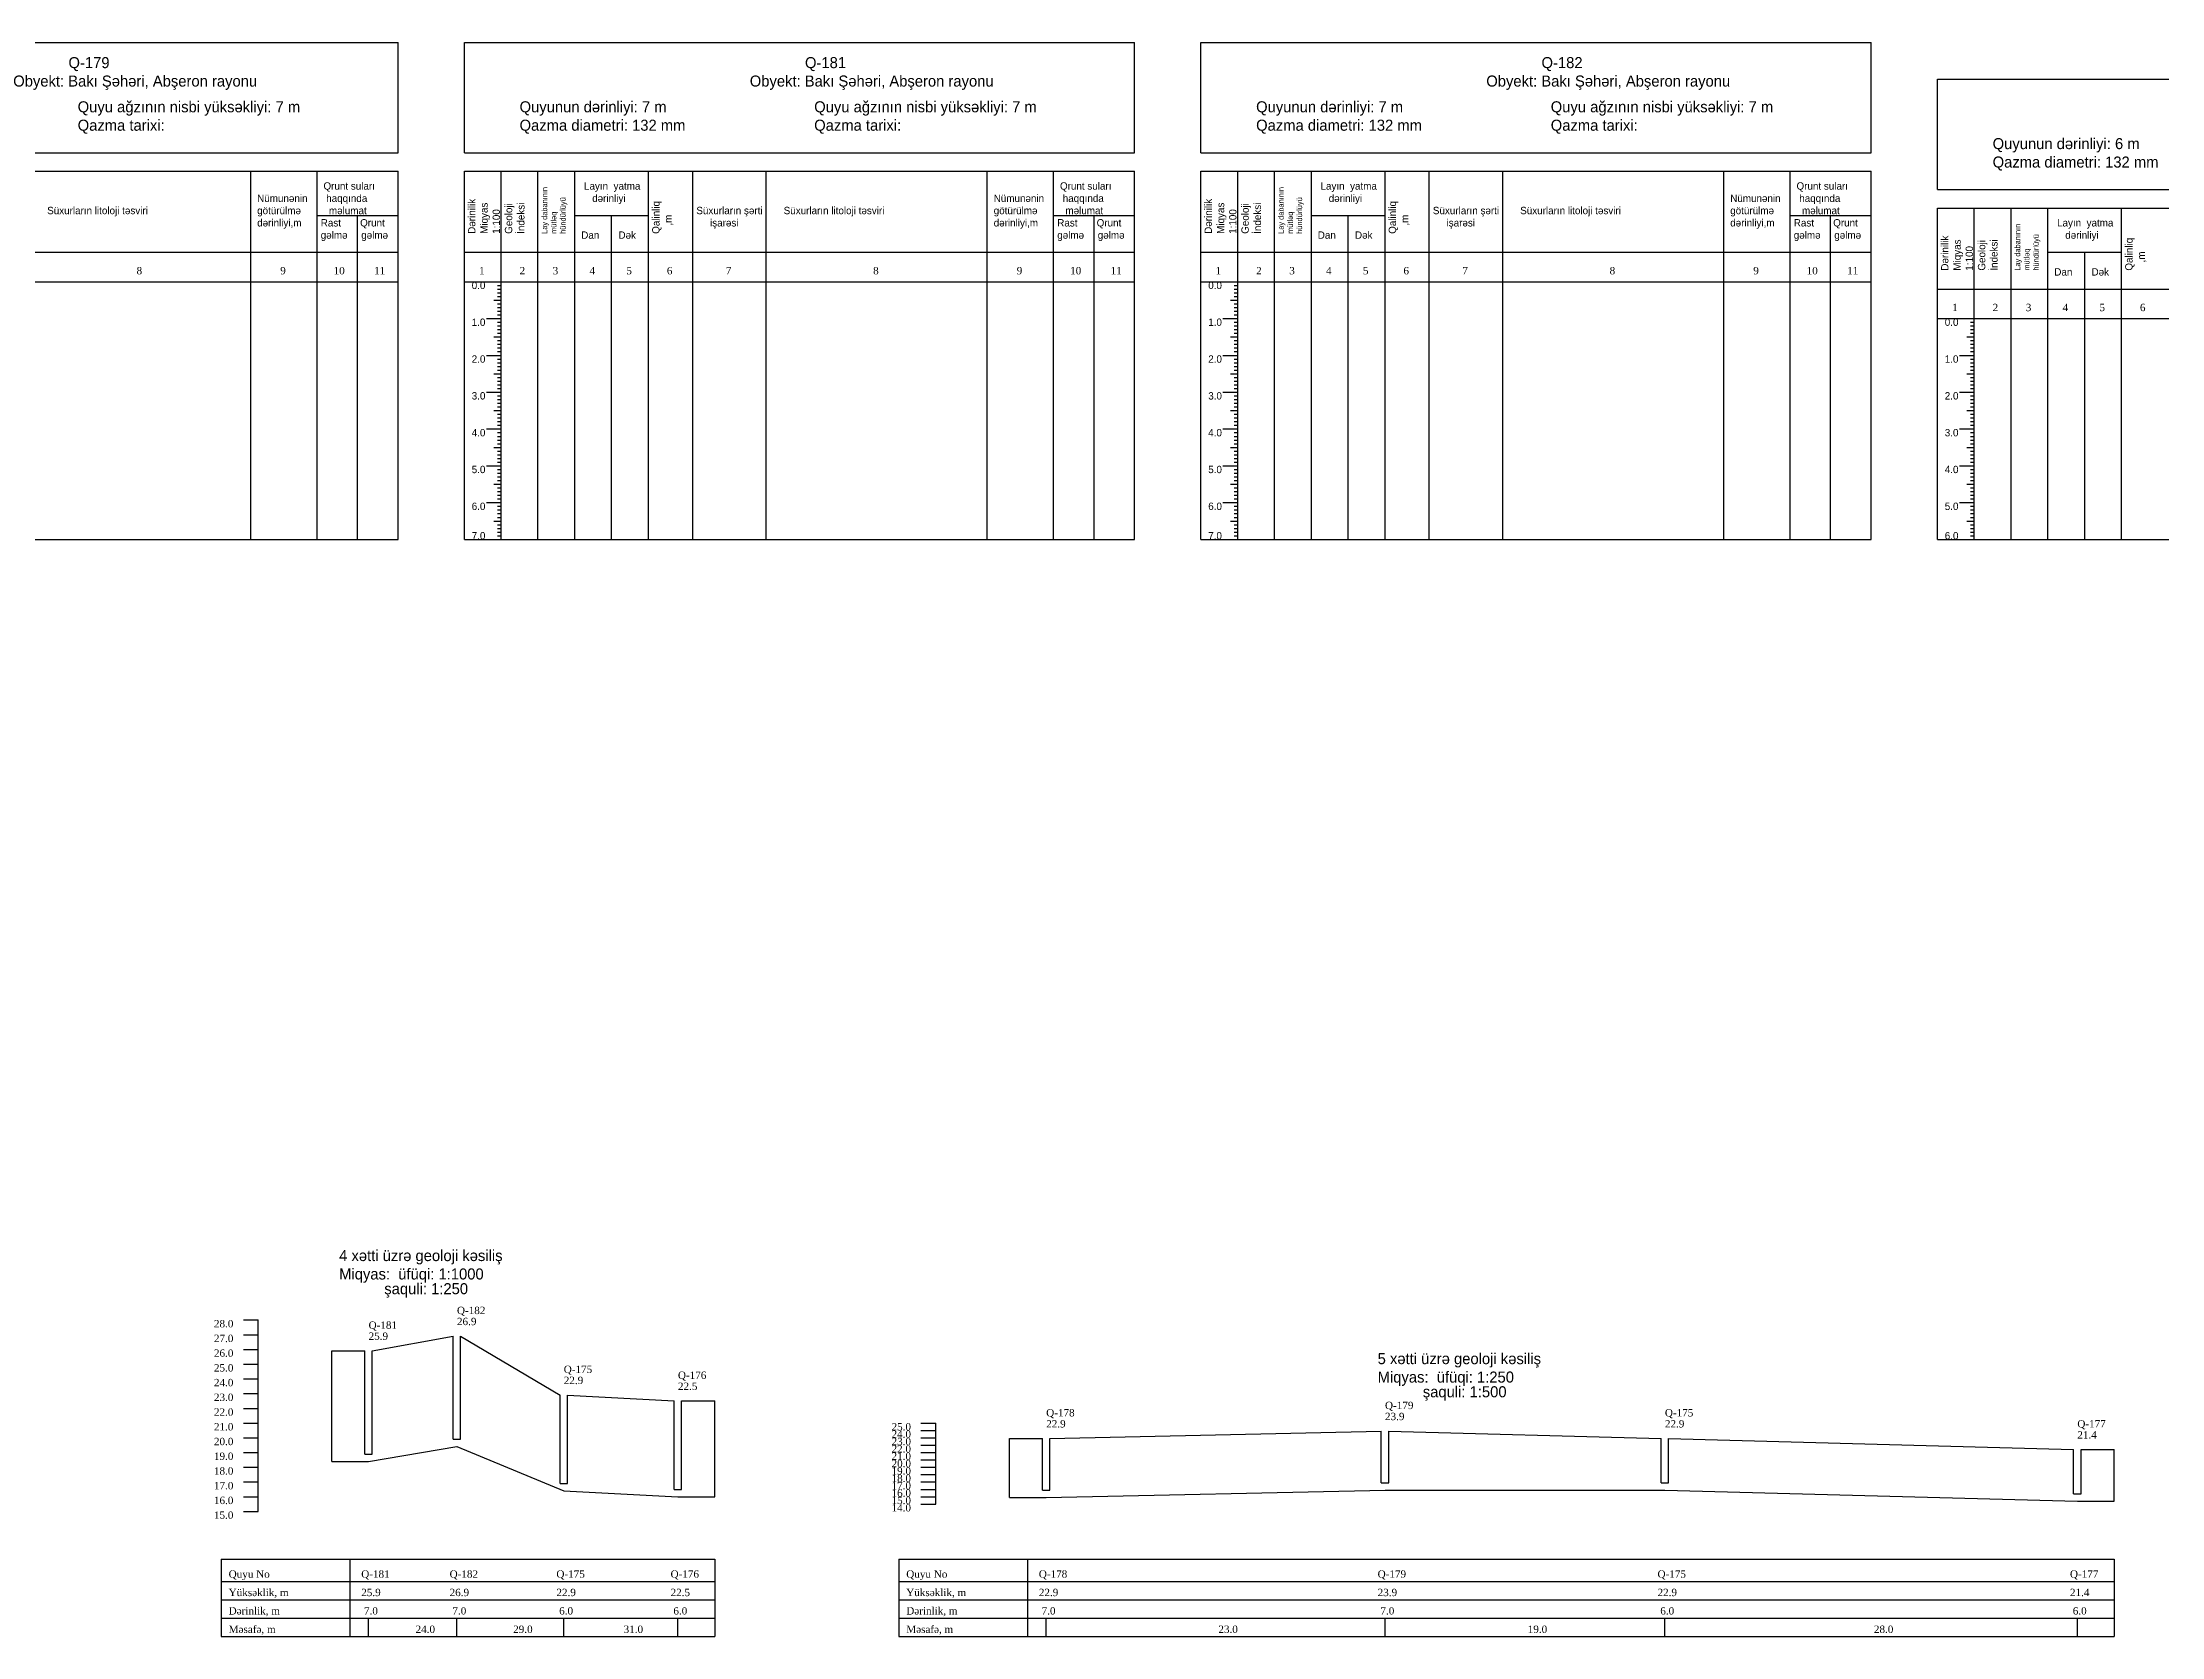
# Model space of a CAD drawing. Header units: metres. Extents: x -12 to 2972, y -38 to 395.
# Drawn here: x 1275 to 1851, y -38 to 395 of the extents above; entities that cross this region are included whole.
import ezdxf

# ---------------------------------------------------------------- set-up
doc = ezdxf.new("R2010")
doc.units = ezdxf.units.M
doc.styles.add('TimesNewRoman', font='TimesNewRoman')

msp = doc.modelspace()

# ---------------------------------------------------------------- linework, layer by layer
at = {"color": 7}
for p, q in [((1190, 395), (1372, 395)), ((1372, 365), (1372, 395)), ((1390, 395), (1572, 395)), ((1390, 365), (1390, 395)), ((1572, 365), (1572, 395)), ((1590, 395), (1772, 395)), ((1590, 365), (1590, 395)), ((1772, 365), (1772, 395)), ((1790, 385), (1972, 385)), ((1790, 355), (1790, 385)), ((1190, 365), (1372, 365)), ((1390, 365), (1572, 365)), ((1590, 365), (1772, 365)), ((1190, 360), (1372, 360)), ((1332, 260), (1332, 360)), ((1350, 260), (1350, 360)), ((1372, 260), (1372, 360)), ((1372, 260), (1372, 360)), ((1390, 360), (1572, 360)), ((1390, 260), (1390, 360)), ((1400, 330), (1400, 360)), ((1410, 260), (1410, 360)), ((1420, 260), (1420, 360)), ((1440, 260), (1440, 360)), ((1452, 260), (1452, 360)), ((1472, 260), (1472, 360)), ((1532, 260), (1532, 360)), ((1550, 260), (1550, 360)), ((1572, 260), (1572, 360)), ((1572, 260), (1572, 360)), ((1590, 360), (1772, 360)), ((1590, 260), (1590, 360)), ((1600, 330), (1600, 360)), ((1610, 260), (1610, 360)), ((1620, 260), (1620, 360)), ((1640, 260), (1640, 360)), ((1652, 260), (1652, 360)), ((1672, 260), (1672, 360)), ((1732, 260), (1732, 360)), ((1750, 260), (1750, 360)), ((1772, 260), (1772, 360)), ((1772, 260), (1772, 360)), ((1790, 355), (1972, 355)), ((1350, 348), (1372, 348)), ((1361, 260), (1361, 348)), ((1420, 348), (1440, 348)), ((1430, 260), (1430, 348)), ((1550, 348), (1572, 348)), ((1561, 260), (1561, 348)), ((1620, 348), (1640, 348)), ((1630, 260), (1630, 348)), ((1750, 348), (1772, 348)), ((1761, 260), (1761, 348)), ((1790, 350), (1972, 350)), ((1790, 260), (1790, 350)), ((1800, 320), (1800, 350)), ((1810, 260), (1810, 350)), ((1820, 260), (1820, 350)), ((1840, 260), (1840, 350)), ((1190, 338), (1372, 338)), ((1390, 338), (1572, 338)), ((1590, 338), (1772, 338)), ((1820, 338), (1840, 338)), ((1830, 260), (1830, 338)), ((1190, 330), (1372, 330)), ((1390, 330), (1572, 330)), ((1590, 330), (1772, 330)), ((1790, 328), (1972, 328)), ((1790, 320), (1972, 320)), ((1190, 260), (1372, 260)), ((1390, 260), (1572, 260)), ((1590, 260), (1772, 260)), ((1790, 260), (1972, 260)), ((1330, 48), (1334, 48)), ((1334, -4), (1334, 48)), ((1330, 44), (1334, 44)), ((1365, 39.6), (1387, 43.6)), ((1389, 43.6), (1416, 27.6)), ((1330, 40), (1334, 40)), ((1330, 36), (1334, 36)), ((1330, 32), (1334, 32)), ((1330, 28), (1334, 28)), ((1330, 24), (1334, 24)), ((1418, 27.6), (1447, 26)), ((1330, 20), (1334, 20)), ((1514, 20), (1518, 20)), ((1514, 18), (1518, 18)), ((1518, -2), (1518, 20)), ((1549, 15.8), (1639, 17.8)), ((1641, 17.8), (1715, 15.8)), ((1330, 16), (1334, 16)), ((1330, 12), (1334, 12)), ((1364, 9.6), (1388, 13.6)), ((1388, 13.6), (1417, 1.6)), ((1514, 16), (1518, 16)), ((1514, 14), (1518, 14)), ((1514, 12), (1518, 12)), ((1717, 15.8), (1827, 12.8)), ((1330, 8), (1334, 8)), ((1514, 10), (1518, 10)), ((1514, 8), (1518, 8)), ((1514, 6), (1518, 6)), ((1330, 4), (1334, 4)), ((1330, 0), (1334, 0)), ((1417, 1.6), (1448, 0)), ((1514, 4), (1518, 4)), ((1514, 2), (1518, 2)), ((1514, 0), (1518, 0)), ((1548, -0.2), (1640, 1.8)), ((1640, 1.8), (1716, 1.8)), ((1716, 1.8), (1828, -1.2)), ((1330, -4), (1334, -4)), ((1514, -2), (1518, -2))]:
    msp.add_line(p, q, dxfattribs=at)
for p, q in [((1396, 330), (1400, 330)), ((1399, 329), (1400, 329)), ((1400, 260), (1400, 330)), ((1596, 330), (1600, 330)), ((1599, 329), (1600, 329)), ((1600, 260), (1600, 330)), ((1398, 325), (1400, 325)), ((1399, 328), (1400, 328)), ((1399, 327), (1400, 327)), ((1399, 326), (1400, 326)), ((1399, 324), (1400, 324)), ((1399, 323), (1400, 323)), ((1598, 325), (1600, 325)), ((1599, 328), (1600, 328)), ((1599, 327), (1600, 327)), ((1599, 326), (1600, 326)), ((1599, 324), (1600, 324)), ((1599, 323), (1600, 323)), ((1396, 320), (1400, 320)), ((1399, 322), (1400, 322)), ((1399, 321), (1400, 321)), ((1399, 319), (1400, 319)), ((1399, 318), (1400, 318)), ((1399, 317), (1400, 317)), ((1596, 320), (1600, 320)), ((1599, 322), (1600, 322)), ((1599, 321), (1600, 321)), ((1599, 319), (1600, 319)), ((1599, 318), (1600, 318)), ((1599, 317), (1600, 317)), ((1796, 320), (1800, 320)), ((1799, 319), (1800, 319)), ((1799, 318), (1800, 318)), ((1799, 317), (1800, 317)), ((1800, 260), (1800, 320)), ((1398, 315), (1400, 315)), ((1399, 316), (1400, 316)), ((1399, 314), (1400, 314)), ((1399, 313), (1400, 313)), ((1399, 312), (1400, 312)), ((1399, 311), (1400, 311)), ((1598, 315), (1600, 315)), ((1599, 316), (1600, 316)), ((1599, 314), (1600, 314)), ((1599, 313), (1600, 313)), ((1599, 312), (1600, 312)), ((1599, 311), (1600, 311)), ((1798, 315), (1800, 315)), ((1799, 316), (1800, 316)), ((1799, 314), (1800, 314)), ((1799, 313), (1800, 313)), ((1799, 312), (1800, 312)), ((1799, 311), (1800, 311)), ((1396, 310), (1400, 310)), ((1398, 305), (1400, 305)), ((1399, 309), (1400, 309)), ((1399, 308), (1400, 308)), ((1399, 307), (1400, 307)), ((1399, 306), (1400, 306)), ((1596, 310), (1600, 310)), ((1598, 305), (1600, 305)), ((1599, 309), (1600, 309)), ((1599, 308), (1600, 308)), ((1599, 307), (1600, 307)), ((1599, 306), (1600, 306)), ((1796, 310), (1800, 310)), ((1798, 305), (1800, 305)), ((1799, 309), (1800, 309)), ((1799, 308), (1800, 308)), ((1799, 307), (1800, 307)), ((1799, 306), (1800, 306)), ((1396, 300), (1400, 300)), ((1399, 304), (1400, 304)), ((1399, 303), (1400, 303)), ((1399, 302), (1400, 302)), ((1399, 301), (1400, 301)), ((1596, 300), (1600, 300)), ((1599, 304), (1600, 304)), ((1599, 303), (1600, 303)), ((1599, 302), (1600, 302)), ((1599, 301), (1600, 301)), ((1796, 300), (1800, 300)), ((1799, 304), (1800, 304)), ((1799, 303), (1800, 303)), ((1799, 302), (1800, 302)), ((1799, 301), (1800, 301)), ((1398, 295), (1400, 295)), ((1399, 299), (1400, 299)), ((1399, 298), (1400, 298)), ((1399, 297), (1400, 297)), ((1399, 296), (1400, 296)), ((1399, 294), (1400, 294)), ((1598, 295), (1600, 295)), ((1599, 299), (1600, 299)), ((1599, 298), (1600, 298)), ((1599, 297), (1600, 297)), ((1599, 296), (1600, 296)), ((1599, 294), (1600, 294)), ((1798, 295), (1800, 295)), ((1799, 299), (1800, 299)), ((1799, 298), (1800, 298)), ((1799, 297), (1800, 297)), ((1799, 296), (1800, 296)), ((1799, 294), (1800, 294)), ((1396, 290), (1400, 290)), ((1399, 293), (1400, 293)), ((1399, 292), (1400, 292)), ((1399, 291), (1400, 291)), ((1399, 289), (1400, 289)), ((1399, 288), (1400, 288)), ((1596, 290), (1600, 290)), ((1599, 293), (1600, 293)), ((1599, 292), (1600, 292)), ((1599, 291), (1600, 291)), ((1599, 289), (1600, 289)), ((1599, 288), (1600, 288)), ((1796, 290), (1800, 290)), ((1799, 293), (1800, 293)), ((1799, 292), (1800, 292)), ((1799, 291), (1800, 291)), ((1799, 289), (1800, 289)), ((1799, 288), (1800, 288)), ((1398, 285), (1400, 285)), ((1399, 287), (1400, 287)), ((1399, 286), (1400, 286)), ((1399, 284), (1400, 284)), ((1399, 283), (1400, 283)), ((1399, 282), (1400, 282)), ((1598, 285), (1600, 285)), ((1599, 287), (1600, 287)), ((1599, 286), (1600, 286)), ((1599, 284), (1600, 284)), ((1599, 283), (1600, 283)), ((1599, 282), (1600, 282)), ((1798, 285), (1800, 285)), ((1799, 287), (1800, 287)), ((1799, 286), (1800, 286)), ((1799, 284), (1800, 284)), ((1799, 283), (1800, 283)), ((1799, 282), (1800, 282)), ((1396, 280), (1400, 280)), ((1399, 281), (1400, 281)), ((1399, 279), (1400, 279)), ((1399, 278), (1400, 278)), ((1399, 277), (1400, 277)), ((1596, 280), (1600, 280)), ((1599, 281), (1600, 281)), ((1599, 279), (1600, 279)), ((1599, 278), (1600, 278)), ((1599, 277), (1600, 277)), ((1796, 280), (1800, 280)), ((1799, 281), (1800, 281)), ((1799, 279), (1800, 279)), ((1799, 278), (1800, 278)), ((1799, 277), (1800, 277)), ((1398, 275), (1400, 275)), ((1399, 276), (1400, 276)), ((1399, 274), (1400, 274)), ((1399, 273), (1400, 273)), ((1399, 272), (1400, 272)), ((1399, 271), (1400, 271)), ((1598, 275), (1600, 275)), ((1599, 276), (1600, 276)), ((1599, 274), (1600, 274)), ((1599, 273), (1600, 273)), ((1599, 272), (1600, 272)), ((1599, 271), (1600, 271)), ((1798, 275), (1800, 275)), ((1799, 276), (1800, 276)), ((1799, 274), (1800, 274)), ((1799, 273), (1800, 273)), ((1799, 272), (1800, 272)), ((1799, 271), (1800, 271)), ((1396, 270), (1400, 270)), ((1398, 265), (1400, 265)), ((1399, 269), (1400, 269)), ((1399, 268), (1400, 268)), ((1399, 267), (1400, 267)), ((1399, 266), (1400, 266)), ((1596, 270), (1600, 270)), ((1598, 265), (1600, 265)), ((1599, 269), (1600, 269)), ((1599, 268), (1600, 268)), ((1599, 267), (1600, 267)), ((1599, 266), (1600, 266)), ((1796, 270), (1800, 270)), ((1798, 265), (1800, 265)), ((1799, 269), (1800, 269)), ((1799, 268), (1800, 268)), ((1799, 267), (1800, 267)), ((1799, 266), (1800, 266)), ((1396, 260), (1400, 260)), ((1399, 264), (1400, 264)), ((1399, 263), (1400, 263)), ((1399, 262), (1400, 262)), ((1399, 261), (1400, 261)), ((1596, 260), (1600, 260)), ((1599, 264), (1600, 264)), ((1599, 263), (1600, 263)), ((1599, 262), (1600, 262)), ((1599, 261), (1600, 261)), ((1796, 260), (1800, 260)), ((1799, 264), (1800, 264)), ((1799, 263), (1800, 263)), ((1799, 262), (1800, 262)), ((1799, 261), (1800, 261))]:
    msp.add_line(p, q)
at = {"color": 1}
for p, q in [((1387, 15.6), (1387, 43.6)), ((1389, 15.6), (1389, 43.6)), ((1363, 11.6), (1363, 39.6)), ((1365, 11.6), (1365, 39.6)), ((1416, 3.6), (1416, 27.6)), ((1418, 3.6), (1418, 27.6)), ((1447, 2), (1447, 26)), ((1449, 2), (1449, 26)), ((1639, 3.8), (1639, 17.8)), ((1641, 3.8), (1641, 17.8)), ((1363, 11.6), (1365, 11.6)), ((1387, 15.6), (1389, 15.6)), ((1547, 1.8), (1547, 15.8)), ((1549, 1.8), (1549, 15.8)), ((1715, 3.8), (1715, 15.8)), ((1717, 3.8), (1717, 15.8)), ((1827, 0.8), (1827, 12.8)), ((1829, 0.8), (1829, 12.8)), ((1416, 3.6), (1418, 3.6)), ((1447, 2), (1449, 2)), ((1547, 1.8), (1549, 1.8)), ((1639, 3.8), (1641, 3.8)), ((1715, 3.8), (1717, 3.8)), ((1827, 0.8), (1829, 0.8))]:
    msp.add_line(p, q, dxfattribs=at)
at = {"layer": 'line_layer', "color": 7}
for p, q in [((1354, 39.6), (1363, 39.6)), ((1354, 9.6), (1354, 39.6)), ((1449, 26), (1458, 26)), ((1458, 0), (1458, 26)), ((1538, 15.8), (1547, 15.8)), ((1538, -0.2), (1538, 15.8)), ((1829, 12.8), (1838, 12.8)), ((1838, -1.2), (1838, 12.8)), ((1354, 9.6), (1364, 9.6)), ((1448, 0), (1458, 0)), ((1538, -0.2), (1548, -0.2)), ((1828, -1.2), (1838, -1.2)), ((1324, -17), (1458, -17)), ((1324, -17), (1324, -38)), ((1359, -38), (1359, -17)), ((1458, -17), (1458, -38)), ((1508, -17), (1838, -17)), ((1508, -17), (1508, -38)), ((1543, -38), (1543, -17)), ((1838, -17), (1838, -38)), ((1324, -23), (1458, -23)), ((1508, -23), (1838, -23)), ((1324, -28), (1458, -28)), ((1508, -28), (1838, -28)), ((1324, -33), (1458, -33)), ((1364, -38), (1364, -33)), ((1388, -38), (1388, -33)), ((1417, -38), (1417, -33)), ((1448, -38), (1448, -33)), ((1508, -33), (1838, -33)), ((1548, -38), (1548, -33)), ((1640, -38), (1640, -33)), ((1716, -38), (1716, -33)), ((1828, -38), (1828, -33)), ((1324, -38), (1458, -38)), ((1508, -38), (1838, -38))]:
    msp.add_line(p, q, dxfattribs=at)

# ---------------------------------------------------------------- texts
at = {"attachment_point": 1}
for s, insert, char_height in [('Obyekt: Bakı Şəhəri, Abşeron rayonu', (1267.5, 386), 3), ('Q-179', (1282.5, 391), 3), ('Obyekt: Bakı Şəhəri, Abşeron rayonu', (1467.5, 386), 3), ('Q-181', (1482.5, 391), 3), ('Obyekt: Bakı Şəhəri, Abşeron rayonu', (1667.5, 386), 3), ('Q-182', (1682.5, 391), 3), ('Quyu ağzının nisbi yüksəkliyi: 7 m', (1285, 379), 3), ('Qazma tarixi:  ', (1285, 374), 3), ('Quyunun dərinliyi: 7 m', (1405, 379), 3), ('Qazma diametri: 132 mm', (1405, 374), 3), ('Quyu ağzının nisbi yüksəkliyi: 7 m', (1485, 379), 3), ('Qazma tarixi:  ', (1485, 374), 3), ('Quyunun dərinliyi: 7 m', (1605, 379), 3), ('Qazma diametri: 132 mm', (1605, 374), 3), ('Quyu ağzının nisbi yüksəkliyi: 7 m', (1685, 379), 3), ('Qazma tarixi:  ', (1685, 374), 3), ('Quyunun dərinliyi: 6 m', (1805, 369), 3), ('Qazma diametri: 132 mm', (1805, 364), 3), (' Qrunt suları\\P  haqqında\\P   məlumat\\PRast       Qrunt\\Pgəlmə     gəlmə ', (1351, 357), 2), ('  Layın  yatma\\P     dərinliyi\\P \\P \\P Dan       Dək', (1421, 357), 2), (' Qrunt suları\\P  haqqında\\P   məlumat\\PRast       Qrunt\\Pgəlmə     gəlmə ', (1551, 357), 2), ('  Layın  yatma\\P     dərinliyi\\P \\P \\P Dan       Dək', (1621, 357), 2), (' Qrunt suları\\P  haqqında\\P   məlumat\\PRast       Qrunt\\Pgəlmə     gəlmə ', (1751, 357), 2), ('\\P Nümunənin\\P götürülmə\\P dərinliyi,m', (1333, 357), 2), ('\\P Nümunənin\\P götürülmə\\P dərinliyi,m', (1533, 357), 2), ('\\P Nümunənin\\P götürülmə\\P dərinliyi,m', (1733, 357), 2), ('\\P \\P     Süxurların litoloji təsviri', (1273, 357), 2), ('\\P\\PSüxurların şərti\\P     işarəsi', (1453, 357), 2), ('\\P \\P     Süxurların litoloji təsviri', (1473, 357), 2), ('\\P\\PSüxurların şərti\\P     işarəsi', (1653, 357), 2), ('\\P \\P     Süxurların litoloji təsviri', (1673, 357), 2), ('  Layın  yatma\\P     dərinliyi\\P \\P \\P Dan       Dək', (1821, 347), 2), ('0.0', (1392, 330), 2), ('0.0', (1592, 330), 2), ('1.0', (1392, 320), 2), ('1.0', (1592, 320), 2), ('0.0', (1792, 320), 2), ('2.0', (1392, 310), 2), ('2.0', (1592, 310), 2), ('1.0', (1792, 310), 2), ('3.0', (1392, 300), 2), ('3.0', (1592, 300), 2), ('2.0', (1792, 300), 2), ('4.0', (1392, 290), 2), ('4.0', (1592, 290), 2), ('3.0', (1792, 290), 2), ('5.0', (1392, 280), 2), ('5.0', (1592, 280), 2), ('4.0', (1792, 280), 2), ('6.0', (1392, 270), 2), ('6.0', (1592, 270), 2), ('5.0', (1792, 270), 2), ('7.0', (1392, 262), 2), ('7.0', (1592, 262), 2), ('6.0', (1792, 262), 2), ('4 xətti üzrə geoloji kəsiliş', (1356, 67), 3), ('Miqyas:  üfüqi: 1:1000', (1356, 62), 3), ('           şaquli: 1:250', (1356, 58), 3), ('5 xətti üzrə geoloji kəsiliş', (1638, 39), 3), ('Miqyas:  üfüqi: 1:250', (1638, 34), 3), ('           şaquli: 1:500', (1638, 30), 3)]:
    msp.add_mtext(s, dxfattribs=dict(at, insert=insert, char_height=char_height))
at = {"attachment_point": 1, "rotation": 90}
for s, insert, char_height in [('Dərinilik\\PMiqyas\\P1:100', (1391, 343), 2), ('Geoloji\\Pİndeksi', (1401, 343), 2), ('Lay dabanının\\Pmütləq\\Phündürlüyü', (1411, 343), 1.5), ('Qalinliq\\P   ,m', (1441, 343), 2), ('Dərinilik\\PMiqyas\\P1:100', (1591, 343), 2), ('Geoloji\\Pİndeksi', (1601, 343), 2), ('Lay dabanının\\Pmütləq\\Phündürlüyü', (1611, 343), 1.5), ('Qalinliq\\P   ,m', (1641, 343), 2), ('Lay dabanının\\Pmütləq\\Phündürlüyü', (1811, 333), 1.5), ('Dərinilik\\PMiqyas\\P1:100', (1791, 333), 2), ('Geoloji\\Pİndeksi', (1801, 333), 2), ('Qalinliq\\P   ,m', (1841, 333), 2)]:
    msp.add_mtext(s, dxfattribs=dict(at, insert=insert, char_height=char_height))
at = {"char_height": 2, "attachment_point": 1, "style": 'TimesNewRoman'}
for s, insert in [('8', (1301, 334)), ('9', (1340, 334)), ('10', (1354.5, 334)), ('11', (1365.5, 334)), ('1', (1394, 334)), ('2', (1405, 334)), ('3', (1414, 334)), ('4', (1424, 334)), ('5', (1434, 334)), ('6', (1445, 334)), ('7', (1461, 334)), ('8', (1501, 334)), ('9', (1540, 334)), ('10', (1554.5, 334)), ('11', (1565.5, 334)), ('1', (1594, 334)), ('2', (1605, 334)), ('3', (1614, 334)), ('4', (1624, 334)), ('5', (1634, 334)), ('6', (1645, 334)), ('7', (1661, 334)), ('8', (1701, 334)), ('9', (1740, 334)), ('10', (1754.5, 334)), ('11', (1765.5, 334)), ('1', (1794, 324)), ('2', (1805, 324)), ('3', (1814, 324)), ('4', (1824, 324)), ('5', (1834, 324)), ('6', (1845, 324)), ('28.0', (1322, 48)), ('Q-181', (1364, 47.6)), ('Q-182', (1388, 51.6)), ('26.9', (1388, 48.6)), ('27.0', (1322, 44)), ('25.9', (1364, 44.6)), ('26.0', (1322, 40)), ('25.0', (1322, 36)), ('Q-175', (1417, 35.6)), ('24.0', (1322, 32)), ('22.9', (1417, 32.6)), ('Q-176', (1448, 34)), ('22.5', (1448, 31)), ('23.0', (1322, 28)), ('22.0', (1322, 24)), ('Q-178', (1548, 23.8)), ('Q-179', (1640, 25.8)), ('Q-175', (1716, 23.8)), ('21.0', (1322, 20)), ('25.0', (1506, 20)), ('24.0', (1506, 18)), ('22.9', (1548, 20.8)), ('23.9', (1640, 22.8)), ('22.9', (1716, 20.8)), ('Q-177', (1828, 20.8)), ('21.4', (1828, 17.8)), ('20.0', (1322, 16)), ('19.0', (1322, 12)), ('23.0', (1506, 16)), ('22.0', (1506, 14)), ('21.0', (1506, 12)), ('18.0', (1322, 8)), ('20.0', (1506, 10)), ('19.0', (1506, 8)), ('18.0', (1506, 6)), ('17.0', (1322, 4)), ('16.0', (1322, 0)), ('17.0', (1506, 4)), ('16.0', (1506, 2)), ('15.0', (1506, 0)), ('15.0', (1322, -4)), ('14.0', (1506, -2)), ('Quyu No', (1326, -20)), ('Q-181', (1362, -20)), ('Q-182', (1386, -20)), ('Q-175', (1415, -20)), ('Q-176', (1446, -20)), ('Quyu No', (1510, -20)), ('Q-178', (1546, -20)), ('Q-179', (1638, -20)), ('Q-175', (1714, -20)), ('Q-177', (1826, -20)), ('Yüksəklik, m', (1326, -25)), ('25.9', (1362, -25)), ('26.9', (1386, -25)), ('22.9', (1415, -25)), ('22.5', (1446, -25)), ('Yüksəklik, m', (1510, -25)), ('22.9', (1546, -25)), ('23.9', (1638, -25)), ('22.9', (1714, -25)), ('21.4', (1826, -25)), ('Dərinlik, m', (1326, -30)), (' 7.0', (1362, -30)), (' 7.0', (1386, -30)), (' 6.0', (1415, -30)), (' 6.0', (1446, -30)), ('Dərinlik, m', (1510, -30)), (' 7.0', (1546, -30)), (' 7.0', (1638, -30)), (' 6.0', (1714, -30)), (' 6.0', (1826, -30)), ('Məsafə, m', (1326, -35)), (' 24.0', (1376, -35)), (' 29.0', (1402.5, -35)), (' 31.0', (1432.5, -35)), ('Məsafə, m', (1510, -35)), (' 23.0', (1594, -35)), (' 19.0', (1678, -35)), (' 28.0', (1772, -35))]:
    msp.add_mtext(s, dxfattribs=dict(at, insert=insert))

doc.saveas('drawing.dxf')
